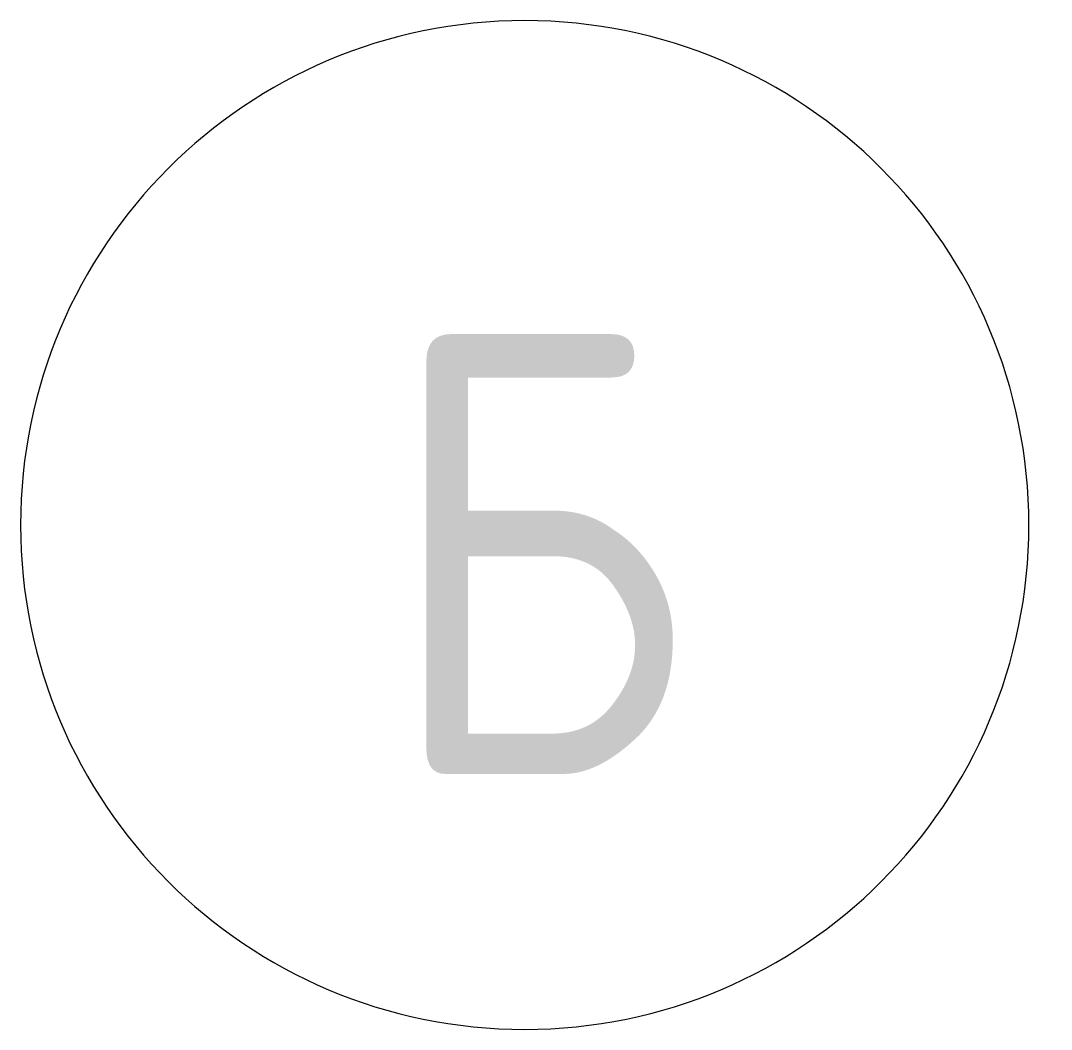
# Model space of a CAD drawing. Header units: millimetres. Extents: x -515342 to 330399, y -224905 to 507333.
# Drawn here: x -378160 to -377342, y 125769 to 126569 of the extents above; entities that cross this region are included whole.
import ezdxf

# ---------------------------------------------------------------- set-up
doc = ezdxf.new("R2010")
doc.units = ezdxf.units.MM
doc.layers.add('Оси', color=7, linetype='Continuous', lineweight=0)
doc.styles.add('GOST Common', font='', dxfattribs={"width": 0.9, "height": 350})
doc.styles.get('GOST Common').set_extended_font_data('GOST Common')

# ---------------------------------------------------------------- blocks, each defined once
blk = doc.blocks.new('Ось сетки - Круг_Ø8 мм-6577-О_АР_П_2__3_400_План 2 этажа')
at = {"layer": 'Оси'}
for start, end in [(360, 180), (180, 360)]:
    blk.add_arc((0, 0), 4, start, end, dxfattribs=at)

msp = doc.modelspace()

# ---------------------------------------------------------------- block references
at = {"layer": 'Оси', "xscale": 99.99999999999993, "yscale": 99.99999999999993, "zscale": 99.99999999999993, "rotation": 269.9999999999994}
msp.add_blockref('Ось сетки - Круг_Ø8 мм-6577-О_АР_П_2__3_400_План 2 этажа', (-377760.263, 126168.6058), dxfattribs=at)

# ---------------------------------------------------------------- texts
at = {"layer": 'Оси', "insert": (-377873.5859, 126321.1927), "char_height": 350, "width": 310.253062, "attachment_point": 1, "style": 'GOST Common'}
msp.add_mtext('\\fGOST Common|b0|i0|c204|p34|;\\W.9;Б', dxfattribs=at)

doc.saveas('drawing.dxf')
